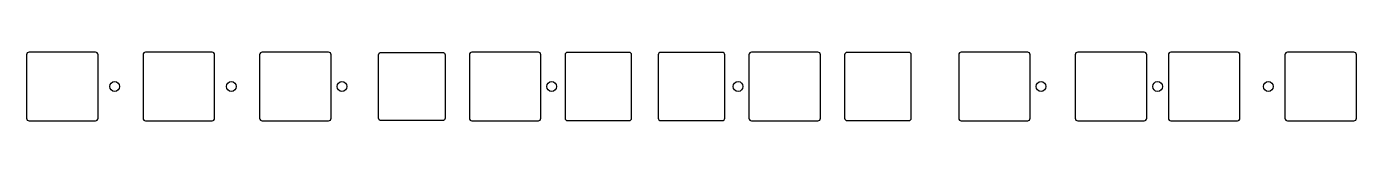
# Model space of a CAD drawing. Header units: millimetres. Extents: x -3 to 269, y -83 to -69.
import ezdxf

# ---------------------------------------------------------------- set-up
doc = ezdxf.new("R2010")
doc.units = ezdxf.units.MM
doc.header["$MEASUREMENT"] = 0

msp = doc.modelspace()

# ---------------------------------------------------------------- linework, layer by layer
for points in [[(-2.5375, -82.7, 0.41421239), (-2.0375, -83.2), (11.5625, -83.2, 0.41421356), (12.0625, -82.7), (12.0625, -69.7, 0.41421356), (11.5625, -69.2), (-2.0375, -69.2, 0.41421239), (-2.5375, -69.7)], [(21.775, -83.2), (35.375, -83.2, 0.41421356), (35.875, -82.7), (35.875, -69.7, 0.41421356), (35.375, -69.2), (21.775, -69.2, 0.41421239), (21.275, -69.7), (21.275, -82.7, 0.41421239)], [(45.0875, -69.7), (45.0875, -82.7, 0.41421239), (45.5875, -83.2), (59.1875, -83.2, 0.41421356), (59.6875, -82.7), (59.6875, -69.7, 0.41421356), (59.1875, -69.2), (45.5875, -69.2, 0.41421239)], [(83, -69.75), (83, -82.65, -0.41421239), (82.5, -83.15), (69.9, -83.15, -0.41421239), (69.4, -82.65), (69.4, -69.75, -0.41421239), (69.9, -69.25), (82.5, -69.25, -0.41421239)], [(87.95, -82.7, 0.41421239), (88.45, -83.2), (102.05, -83.2, 0.41421356), (102.55, -82.7), (102.55, -69.7, 0.41421356), (102.05, -69.2), (88.45, -69.2, 0.41421239), (87.95, -69.7)], [(107.5, -82.65, 0.41421356), (108, -83.15), (120.6, -83.15, 0.41421356), (121.1, -82.65), (121.1, -69.75, 0.41421356), (120.6, -69.25), (108, -69.25, 0.41421356), (107.5, -69.75)], [(140.15, -69.75, 0.41421239), (139.65, -69.25), (127.05, -69.25, 0.41421239), (126.55, -69.75), (126.55, -82.65, 0.41421239), (127.05, -83.15), (139.65, -83.15, 0.41421239), (140.15, -82.65)], [(145.6, -83.2), (159.2, -83.2, 0.41421356), (159.7, -82.7), (159.7, -69.7, 0.41421356), (159.2, -69.2), (145.6, -69.2, 0.41421239), (145.1, -69.7), (145.1, -82.7, 0.41421239)], [(177.75, -83.15, 0.41421356), (178.25, -82.65), (178.25, -69.75, 0.41421356), (177.75, -69.25), (165.15, -69.25, 0.41421356), (164.65, -69.75), (164.65, -82.65, 0.41421356), (165.15, -83.15)], [(202.5625, -69.7, 0.41421356), (202.0625, -69.2), (188.4625, -69.2, 0.41421239), (187.9625, -69.7), (187.9625, -82.7, 0.41421239), (188.4625, -83.2), (202.0625, -83.2, 0.41421356), (202.5625, -82.7)], [(226.375, -69.7, 0.41421356), (225.875, -69.2), (212.275, -69.2, 0.41421239), (211.775, -69.7), (211.775, -82.7, 0.41421239), (212.275, -83.2), (225.875, -83.2, 0.41421356), (226.375, -82.7)], [(230.825, -82.7, 0.41421239), (231.325, -83.2), (244.925, -83.2, 0.41421356), (245.425, -82.7), (245.425, -69.7, 0.41421356), (244.925, -69.2), (231.325, -69.2, 0.41421239), (230.825, -69.7)], [(255.1375, -83.2), (268.7375, -83.2, 0.41421356), (269.2375, -82.7), (269.2375, -69.7, 0.41421356), (268.7375, -69.2), (255.1375, -69.2, 0.41421239), (254.6375, -69.7), (254.6375, -82.7, 0.41421239)]]:
    msp.add_lwpolyline(points, format="xyb", close=True)
for centre in [(15.4781, -76.2), (39.2906, -76.2), (61.9125, -76.2), (104.775, -76.2), (142.875, -76.2), (204.7875, -76.2), (228.6, -76.2), (251.2219, -76.2)]:
    msp.add_circle(centre, 1)

doc.saveas('drawing.dxf')
